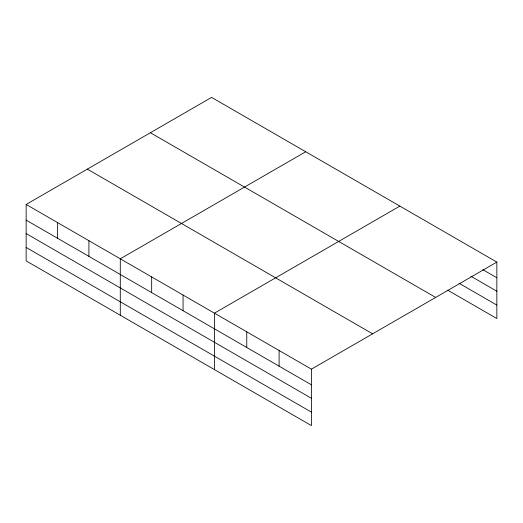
<?xml version="1.0" encoding="UTF-8"?>
<svg xmlns="http://www.w3.org/2000/svg" width="523" height="523" viewBox="0 0 523 523"><rect width="100%" height="100%" fill="white"/><g stroke="black" fill="none" stroke-linecap="round" stroke-linejoin="round"><path stroke-width="0.78" d="M447.649 290.134L496.85 318.54L496.85 262.108L211.58 97.402L26.15 204.46L26.15 260.892L311.42 425.598L311.42 369.16L26.15 204.46M305.72 151.755L120.29 258.813L120.29 315.245M399.86 206.108L214.43 313.166L214.43 369.598M311.42 369.16L496.85 262.108M482.794 269.652L496.85 277.765M470.844 276.209L496.85 291.219M458.893 283.172L496.85 305.086M150.389 132.731L435.659 297.43M87.341 169.132L372.611 333.831M26.15 220.124L311.42 384.823M26.15 233.578L311.42 398.278M26.15 247.438L311.42 412.144M279.092 350.495L279.092 366.159M246.758 331.83L246.758 347.488M183.05 295.044L183.05 310.708M151.67 276.929L151.67 292.592M88.91 240.698L88.91 256.355M57.53 222.576L57.53 238.24"/></g></svg>
